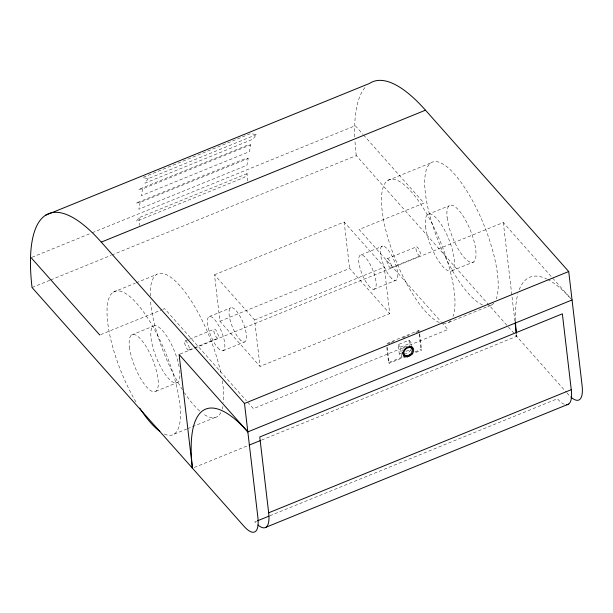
<?xml version="1.0" encoding="UTF-8"?>
<svg xmlns="http://www.w3.org/2000/svg" width="613" height="613" viewBox="0 0 613 613"><rect width="100%" height="100%" fill="white"/><g stroke="black" fill="none" stroke-linecap="round" stroke-linejoin="round"><path stroke-width="0.46" stroke-dasharray="3.06 2.3" d="M140.132 202.428L138.867 209.24L246.939 165.257L248.196 158.453L244.012 159.158L135.94 203.133L140.132 202.428L248.196 158.453M142.645 188.812L141.388 195.624L249.46 151.649L250.717 144.837L246.533 145.542L138.461 189.517L142.645 188.812L250.717 144.837M148.2 178.621L144.921 183.149L252.985 139.174L256.272 134.645L250.717 133.573L142.645 177.548L148.2 178.621L256.272 134.645M247.108 173.671L139.036 217.653L136.408 221.278L244.48 177.295L247.108 173.671L247.43 181.44M31.96 257.276L91.314 233.124M92.195 232.764L355.287 125.703L362.85 134.224M32.045 287.52L49.76 280.31M50.649 279.949L110.884 255.437M111.773 255.077L356.26 155.587L507.786 326.277M113.259 292.148L135.312 283.175M136.193 282.815L156.484 274.555M387.761 180.444L430.985 162.851M214.481 274.785L344.169 222.013L384.267 267.191L389.722 313.641L260.042 366.413L219.937 321.243L214.481 274.785L254.579 319.963L260.042 366.413M100.632 334.652L161.97 309.688M162.851 309.335L164.598 308.623L246.418 400.787M131.642 334.959L153.258 326.162M427.759 214.466L449.375 205.669M209.37 316.538L230.986 307.741M361.118 254.893L382.734 246.097M219.937 321.243L349.625 268.463L389.722 313.641M185.034 341.027L188.566 339.587M189.455 339.227L214.213 329.158M387.125 258.793L416.304 246.916M254.579 319.963L384.267 267.191M188.904 350.038L218.082 338.169M390.994 267.804L420.173 255.928M179.977 354.092L503.304 222.519L570.787 298.539M373.777 289.29L395.393 280.493M222.925 350.782L244.533 341.993M155.832 391.293L177.448 382.497M451.95 270.793L473.565 261.996M419.361 331.112L418.786 330.468L386.366 343.663L386.933 344.307L390.443 342.882M391.316 342.521L395.699 340.736M402.71 337.886L408.84 335.388M415.852 332.537L418.48 331.472M174.222 434.104L186.574 429.077M187.455 428.717L217.446 416.511M448.724 322.4L491.948 304.814M398.182 344.598L400.473 347.18L401.584 356.659L399.293 354.076L398.182 344.598L408.986 340.2L411.277 342.782L411.614 345.625M400.473 347.18L411.277 342.782M399.293 354.076L401.791 353.065M405.944 351.372L410.105 349.678L412.396 352.26M386.811 347.448L388.588 362.62L402.611 356.912M414.878 351.923L421.016 349.425L421.583 350.069L414.572 352.927M388.588 362.62L389.163 363.264L403.185 357.563M194.221 467.489L248.257 445.498M261.544 440.096L516.667 336.276A147.388 46.036 67.9 0 1 516.437 334.254M256.586 521.173L254.816 521.893A36.849 11.509 67.9 0 0 256.724 523.877M269.858 515.771L557.416 398.756A36.849 11.509 67.9 0 0 565.561 404.626M363.478 134.937L423.974 203.072L359.126 229.461L440.946 321.626M508.422 326.997L566.335 392.236M566.971 392.941L568.228 394.358A36.849 11.509 67.9 0 0 570.128 396.343M441.582 322.338L447.927 329.488L253.399 408.649L247.054 401.5M503.304 222.519L514.882 321.112M516.445 334.384L516.667 336.276M419.69 333.955L421.583 350.069M418.786 330.468L419.116 333.311M419.231 334.261L421.016 349.425M408.986 340.2L409.545 344.935M387.27 347.15L389.163 363.264M344.169 222.013L349.625 268.463M139.036 217.653L139.358 225.415M410.58 349.609A4.912 3.494 -41.6 0 1 405.132 353.9M402.09 350.912A4.912 3.494 -41.6 0 1 402.289 349.831M402.764 348.743A4.912 3.494 -41.6 0 1 406.618 345.709M356.26 155.587A184.237 57.553 67.9 0 1 354.95 140.699M354.774 136.921A184.237 57.553 67.9 0 1 365.831 86.609M515.456 320.706A147.388 46.036 67.9 0 1 517.908 293.719M519.196 289.773A147.388 46.036 67.9 0 1 546.758 278.984M547.616 279.405A147.388 46.036 67.9 0 1 570.626 298.378M439.329 322.522A77.376 24.168 67.9 0 1 383.079 217.24A77.376 24.168 67.9 0 1 418.878 201.455A77.376 24.168 67.9 0 1 453.007 316.492M450.586 320.745A77.376 24.168 67.9 0 1 443.375 323.626M482.561 304.929A77.376 24.168 67.9 0 1 426.311 199.646A77.376 24.168 67.9 0 1 462.11 183.862A77.376 24.168 67.9 0 1 496.231 298.906M493.817 303.151A77.376 24.168 67.9 0 1 487.588 306.079M220.879 412.511A77.376 24.168 67.9 0 1 203.087 413.744M199.685 411.009A77.376 24.168 67.9 0 1 184.406 392.703M182.498 389.791A77.376 24.168 67.9 0 1 150.476 300.83M150.223 296.033A77.376 24.168 67.9 0 1 179.371 285.168A77.376 24.168 67.9 0 1 221.094 374.221M222.312 380.842A77.376 24.168 67.9 0 1 223.484 402.435M222.91 406.419A77.376 24.168 67.9 0 1 222.258 409.047M135.933 401.944A77.376 24.168 67.9 0 1 111.129 294.125A77.376 24.168 67.9 0 1 168.698 360.605A77.376 24.168 67.9 0 1 163.219 433.452M179.678 370.467A30.704 9.593 67.9 0 1 161.058 367.624A30.704 9.593 67.9 0 1 155.081 325.664A30.704 9.593 67.9 0 1 179.333 368.068M240.855 340.514L238.633 338.131A18.421 5.755 67.9 0 1 229.5 309.335A18.421 5.755 67.9 0 1 243.874 324.729A18.421 5.755 67.9 0 1 240.855 340.514M219.239 349.31L217.017 346.927A18.421 5.755 67.9 0 1 207.884 318.132A18.421 5.755 67.9 0 1 222.258 333.526A18.421 5.755 67.9 0 1 219.239 349.31M391.515 278.348L389.255 275.681A18.421 5.755 67.9 0 1 381.048 247.246A18.421 5.755 67.9 0 1 395.638 264.479A18.421 5.755 67.9 0 1 391.515 278.348M369.9 287.145L367.647 284.478A18.421 5.755 67.9 0 1 359.433 256.042A18.421 5.755 67.9 0 1 374.022 273.275A18.421 5.755 67.9 0 1 369.9 287.145M447.145 217.699A30.704 9.593 67.9 0 0 471.037 262.425A30.704 9.593 67.9 0 0 466.217 221.377A30.704 9.593 67.9 0 0 447.145 217.699M425.529 226.496A30.704 9.593 67.9 0 0 449.429 271.222A30.704 9.593 67.9 0 0 444.601 230.174A30.704 9.593 67.9 0 0 425.529 226.496M415.951 248.84A4.912 1.532 67.9 0 0 419.775 255.996A4.912 1.532 67.9 0 0 419.001 249.43A4.912 1.532 67.9 0 0 415.951 248.84M386.772 260.717A4.912 1.532 67.9 0 0 390.588 267.873A4.912 1.532 67.9 0 0 389.822 261.307A4.912 1.532 67.9 0 0 386.772 260.717M184.674 342.951A4.912 1.532 67.9 0 0 188.498 350.107A4.912 1.532 67.9 0 0 187.731 343.541A4.912 1.532 67.9 0 0 184.674 342.951M213.853 331.081A4.912 1.532 67.9 0 0 217.676 338.238A4.912 1.532 67.9 0 0 216.91 331.671A4.912 1.532 67.9 0 0 213.853 331.081M129.42 346.996A30.704 9.593 67.9 0 0 153.311 391.715A30.704 9.593 67.9 0 0 148.492 350.667A30.704 9.593 67.9 0 0 129.42 346.996"/><path stroke-width="0.92" d="M45.4 215.324L369.616 83.391A184.237 57.553 67.9 0 1 425.483 110.187L568.711 271.521L582.074 385.278A36.849 11.509 67.9 0 1 570.749 396.925M101.275 242.12L244.495 403.454L257.858 517.211A36.849 11.509 67.9 0 1 244.012 526.291L32.045 287.52A184.237 57.553 67.9 0 1 101.275 242.12L425.483 110.187M244.495 403.454L568.711 271.521M403.247 355.984L404.909 355.302M404.059 357.203L412.825 353.64M247.836 431.889L179.088 354.452L192.451 468.209A147.388 46.036 67.9 0 1 247.836 431.889L572.052 299.956M249.146 445.138L260.663 440.456M268.663 512.813L571.262 389.676L562.359 313.841L259.759 436.977L268.663 512.813A36.849 11.509 67.9 0 1 257.958 524.996M257.475 520.812L268.977 516.131M265.996 527.249L568.596 404.113M31.079 257.636L99.758 335.005M515.104 323.005L516.33 333.434M411.729 346.575L412.059 349.418M409.637 346.046A4.912 3.494 -41.6 0 1 410.679 347.533M404.105 353.785A4.912 3.494 -41.6 0 1 402.58 352.751M516.23 332.254A147.388 46.036 67.9 0 1 515.487 321.626M571.262 389.676A36.849 11.509 67.9 0 1 566.397 404.718M159.855 431.337A77.376 24.168 67.9 0 1 139.749 408.12M407.967 355.663A4.912 3.494 -41.6 0 0 412.005 348.621A4.912 3.494 -41.6 0 0 404.488 350.682A4.912 3.494 -41.6 0 0 407.967 355.663M407.407 356.85A6.138 4.368 -41.6 0 0 413.346 348.353A6.138 4.368 -41.6 0 0 404.059 349.908A6.138 4.368 -41.6 0 0 407.407 356.85"/></g></svg>
